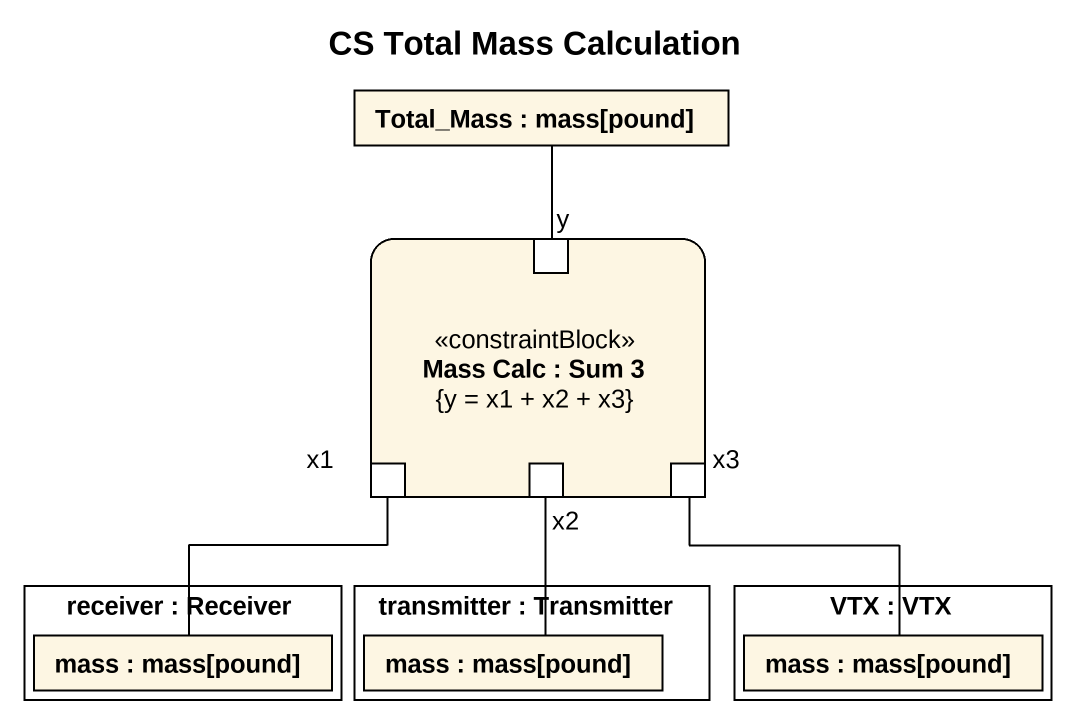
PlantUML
@startuml
title CS Total Mass Calculation
rectangle "Total_Mass : mass[pound]" as Total_Mass
rectangle "Mass Calc : Sum 3\n{y = x1 + x2 + x3}" as Mass_Calc <<constraintBlock>> {
  port y
  port x1
  port x2
  port x3
}
rectangle "receiver : Receiver" as receiver {
  rectangle "mass : mass[pound]" as mass
}
rectangle "transmitter : Transmitter" as transmitter {
  rectangle "mass : mass[pound]" as mass_2
}
rectangle "VTX : VTX" as VTX {
  rectangle "mass : mass[pound]" as mass_3
}
y -up- Total_Mass
x1 -- mass
x2 -- mass_2
x3 -- mass_3
@enduml
